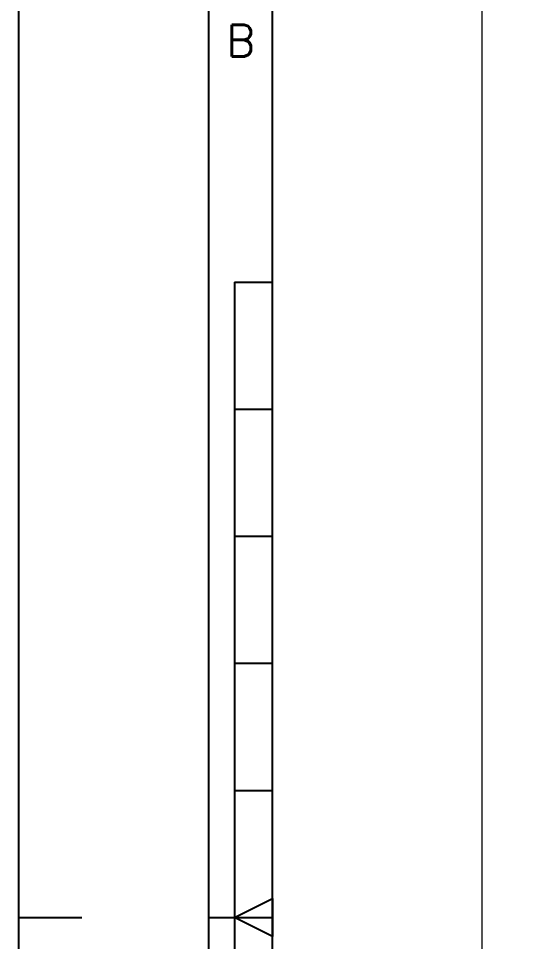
# Model space of a CAD drawing. Header units: millimetres. Extents: x 5687 to 64392, y -1898 to 18483.
# Drawn here: x 49981 to 52667, y 8163 to 13147 of the extents above; entities that cross this region are included whole.
import ezdxf
from ezdxf.enums import TextEntityAlignment as Align

# ---------------------------------------------------------------- set-up
doc = ezdxf.new("R2010")
doc.units = ezdxf.units.MM
doc.header["$LTSCALE"] = 0.3
doc.layers.get('0').update_dxf_attribs({"linetype": 'CONTINUOUS'})
doc.layers.add('CIENKA', color=1, linetype='CONTINUOUS')
doc.layers.add('GRUBA', color=7, linetype='CONTINUOUS')
doc.styles.add('ROMANS', font='romans', dxfattribs={"width": 0.8, "oblique": 10, "height": 2.8})

msp = doc.modelspace()

# ---------------------------------------------------------------- linework, layer by layer
msp.add_line((49981.2, 8292.7), (50324.3, 8292.7))
at = {"lineweight": 9}
msp.add_lwpolyline([(52483.6, 16475.4), (52483.6, 2879.3), (62585.2, 2879.3), (62585.2, 16475.4)], close=True, dxfattribs=at)
at = {"layer": 'CIENKA'}
for p, q in [((49981.2, 18483.5), (49981.2, -1898.1)), ((51147.8, 11723.9), (51147.8, 4861.4)), ((51147.8, 11723.9), (51353.7, 11723.9)), ((51147.8, 11037.7), (51353.7, 11037.7)), ((51147.8, 10351.4), (51353.7, 10351.4)), ((51147.8, 9665.2), (51353.7, 9665.2)), ((51147.8, 8978.9), (51353.7, 8978.9)), ((51147.8, 8292.7), (51353.7, 8395.6)), ((51353.7, 8395.6), (51353.7, 8189.7)), ((51010.5, 8292.7), (51353.7, 8292.7)), ((51353.7, 8189.7), (51147.8, 8292.7))]:
    msp.add_line(p, q, dxfattribs=at)
at = {"layer": 'GRUBA'}
for p, q in [((51010.5, -1555), (51010.5, 18140.4)), ((51353.7, -1211.9), (51353.7, 17797.2))]:
    msp.add_line(p, q, dxfattribs=at)

# ---------------------------------------------------------------- texts
at = {"layer": 'CIENKA', "style": 'ROMANS'}
msp.add_text('B', height=171.6, dxfattribs=at).set_placement((51182.1, 13027.8), align=Align.MIDDLE)

doc.saveas('drawing.dxf')
